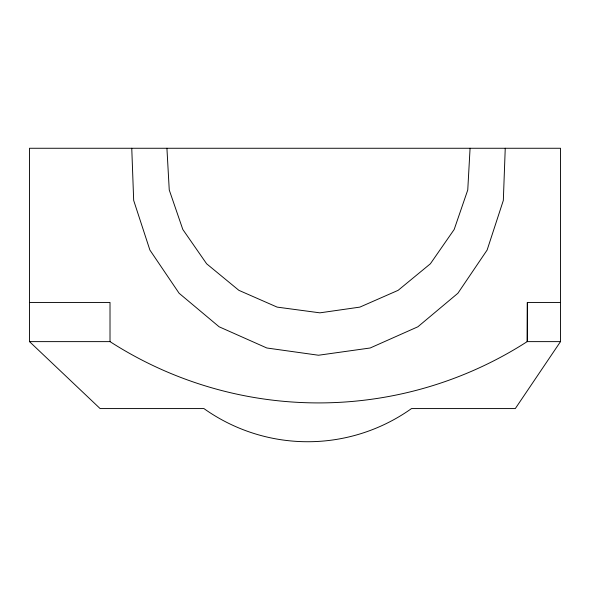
<?xml version="1.0" encoding="UTF-8"?>
<svg xmlns="http://www.w3.org/2000/svg" width="590" height="590" viewBox="0 0 590 590"><rect width="100%" height="100%" fill="white"/><g stroke="black" fill="none" stroke-linecap="round" stroke-linejoin="round"><path stroke-width="0.89" d="M29.5 341.625L100.108 408.575L203.911 408.575A179.058 179.058 0 0 0 411.51 408.575L515.306 408.575L560.5 341.625L560.5 148.267L29.5 148.267L29.5 341.625L110.013 341.625A385.565 385.565 0 0 0 527.172 341.625L527.342 302.441L560.5 302.441M505.247 148.267L503.329 200.423L487.126 250.035L457.884 293.267L417.875 326.786L370.188 347.989L318.504 355.239L266.82 347.989L219.126 326.786L179.117 293.267L149.882 250.035L133.679 200.423L131.762 148.267M470.075 148.267L467.759 189.973L454.182 229.473L430.375 263.789L398.125 290.332L359.878 307.11L319.905 312.84L277.13 307.11L238.876 290.332L206.633 263.789L182.819 229.473L169.249 189.973L166.926 148.267M29.5 302.441L110.013 302.441L110.013 341.625M527.172 341.625L560.5 341.625M527.342 302.441L527.342 341.625"/></g></svg>
